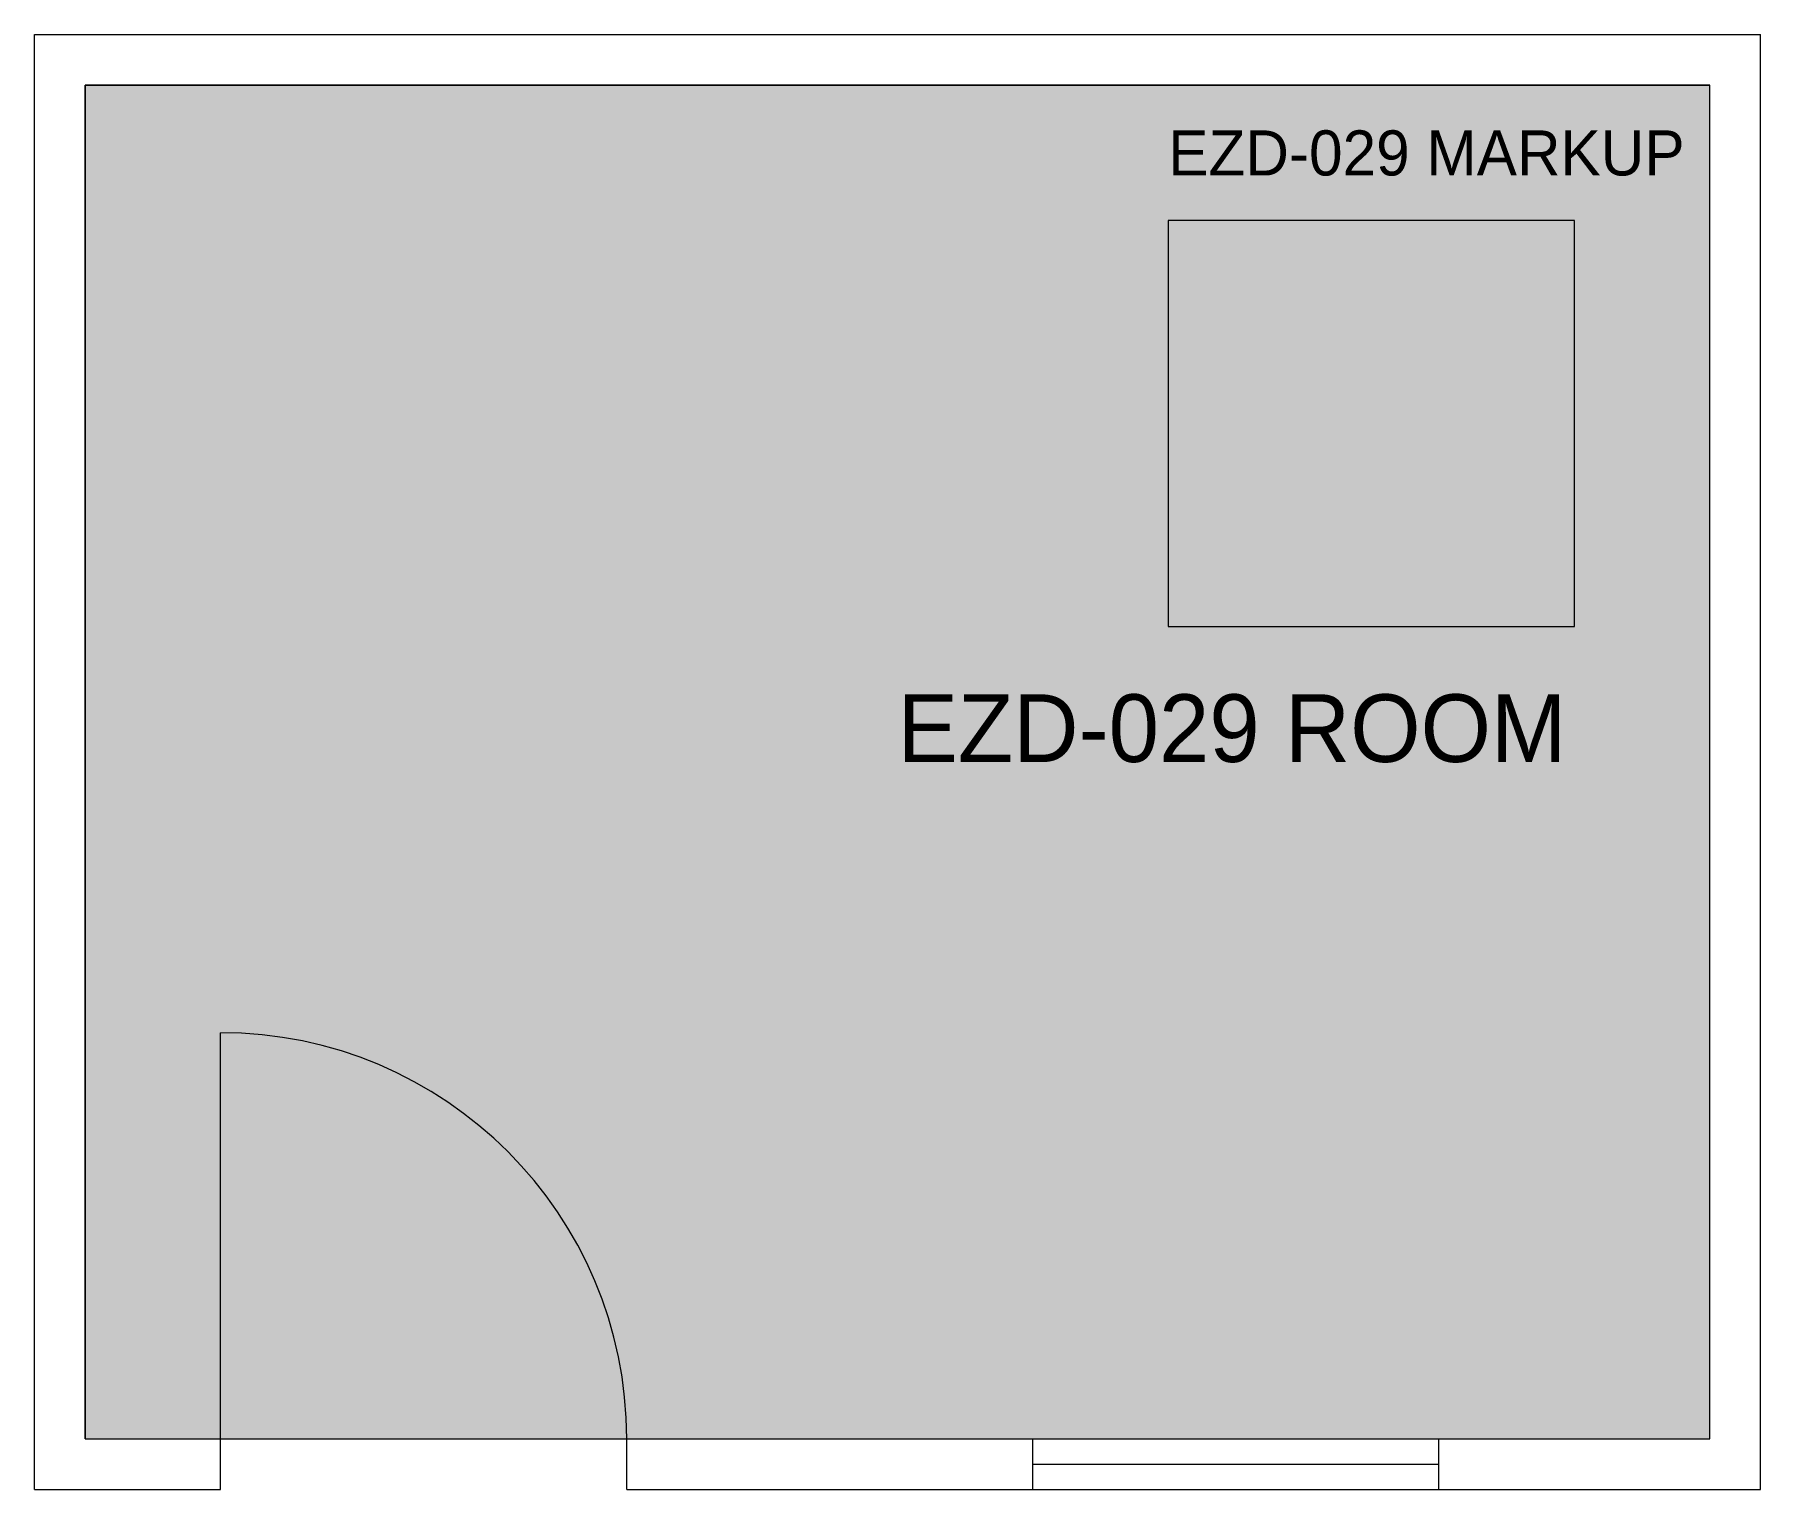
# Model space of a CAD drawing. Header units: inches. Extents: x -4 to 148, y -4 to 124.
import ezdxf

# ---------------------------------------------------------------- set-up
doc = ezdxf.new("R2010")
doc.units = ezdxf.units.IN
for name, color, linetype, lineweight in [('DOORS', 7, 'Continuous', 0), ('ROOMS', 7, 'Continuous', 0), ('WALLS', 7, 'Continuous', 0), ('WINDOWS', 7, 'Continuous', 0), ('Z-MARKUP-WP', 7, 'Continuous', 0)]:
    doc.layers.add(name, color=color, linetype=linetype, lineweight=lineweight)

msp = doc.modelspace()

# ---------------------------------------------------------------- hatches: boundary and pattern name
at = {"layer": 'ROOMS'}
h = msp.add_hatch(color=256, dxfattribs=at)
h.dxf.hatch_style = 1
h.paths.add_polyline_path([(0, 0), (144, 0), (144, 120), (0, 120)])

# ---------------------------------------------------------------- linework, layer by layer
at = {"layer": 'DOORS'}
msp.add_line((12, 0), (12, 36), dxfattribs=at)
msp.add_arc((12, 0), 36, 0, 90, dxfattribs=at)
at = {"layer": 'ROOMS'}
msp.add_lwpolyline([(0, 0), (144, 0), (144, 120), (0, 120)], close=True, dxfattribs=at)
at = {"layer": 'WALLS'}
for p, q in [((-4.5, 124.5), (148.5, 124.5)), ((-4.5, -4.5), (-4.5, 124.5)), ((148.5, -4.5), (148.5, 124.5)), ((0, 120), (144, 120)), ((0, 0), (0, 120)), ((144, 0), (144, 120)), ((0, 0), (12, 0)), ((12, -4.5), (12, 0)), ((48, 0), (84, 0)), ((48, -4.5), (48, 0)), ((84, -4.5), (84, 0)), ((120, 0), (144, 0)), ((120, -4.5), (120, 0)), ((-4.5, -4.5), (12, -4.5)), ((48, -4.5), (84, -4.5)), ((120, -4.5), (148.5, -4.5))]:
    msp.add_line(p, q, dxfattribs=at)
at = {"layer": 'WINDOWS'}
for p, q in [((84, 0), (120, 0)), ((84, -2.25), (120, -2.25)), ((84, -4.5), (120, -4.5))]:
    msp.add_line(p, q, dxfattribs=at)
at = {"layer": 'Z-MARKUP-WP'}
msp.add_lwpolyline([(96, 72), (132, 72), (132, 108), (96, 108)], close=True, dxfattribs=at)

# ---------------------------------------------------------------- texts
at = {"layer": 'ROOMS'}
msp.add_text('EZD-029 ROOM', height=6, dxfattribs=at).set_placement((72, 60))
at = {"layer": 'Z-MARKUP-WP'}
msp.add_text('EZD-029 MARKUP', height=4, dxfattribs=at).set_placement((96, 112))

doc.saveas('drawing.dxf')
